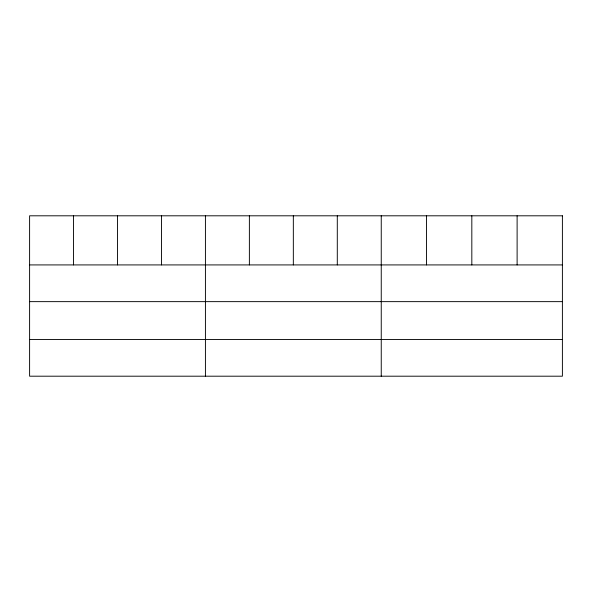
<?xml version="1.0" encoding="UTF-8"?>
<svg xmlns="http://www.w3.org/2000/svg" width="592" height="592" viewBox="0 0 592 592"><rect width="100%" height="100%" fill="white"/><g stroke="black" fill="none" stroke-linecap="round" stroke-linejoin="round"><path stroke-width="0.89" d="M29.6 264.92L562.4 264.92M29.6 301.639L562.4 301.639M29.6 339.475L562.4 339.475M517.112 215.806L517.112 264.92M471.824 215.806L471.824 264.92M426.536 215.806L426.536 264.92M381.248 215.806L381.248 376.194M337.292 215.806L337.292 264.92M293.336 215.806L293.336 264.92M249.38 215.806L249.38 264.92M205.424 215.806L205.424 376.194M161.468 215.806L161.468 264.92M117.512 215.806L117.512 264.92M73.556 215.806L73.556 264.92M562.4 215.806L29.6 215.806L29.6 376.194L562.4 376.194L562.4 215.806"/></g></svg>
